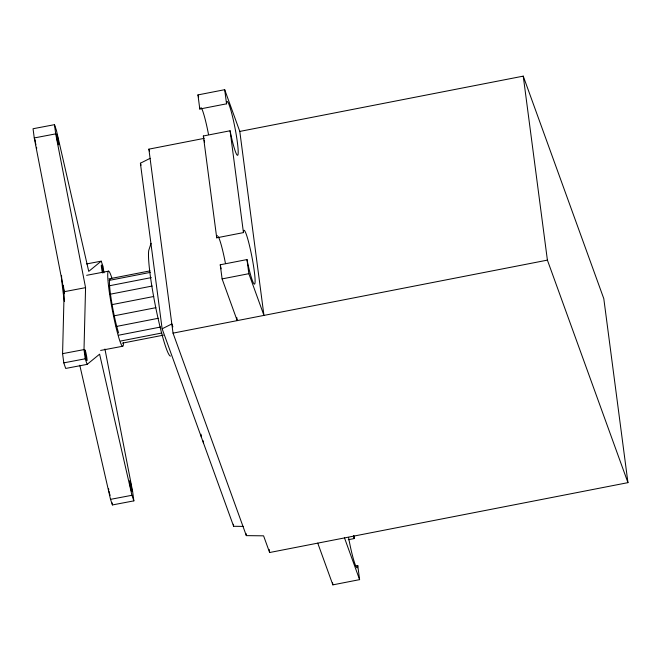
<?xml version="1.0" encoding="UTF-8"?>
<svg xmlns="http://www.w3.org/2000/svg" width="661" height="661" viewBox="0 0 661 661"><rect width="100%" height="100%" fill="white"/><g stroke="black" fill="none" stroke-linecap="round" stroke-linejoin="round"><path stroke-width="0.99" d="M79.783 365.244L110.519 499.352L112.436 504.938L133.861 500.873L131.952 495.287L99.604 354.172L87.128 364.376L65.695 368.441L63.787 362.864L62.58 353.66L64.142 291.716L34.256 137.942L33.05 128.738L54.483 124.673L56.392 130.258L88.739 271.374L101.216 261.169L103.133 266.747L103.934 272.886M87.128 364.376L85.219 358.799L84.005 349.595L85.566 287.651L55.689 133.877L54.483 124.673M236.803 317.553L237.208 320.618L222.104 278.901L220.253 264.78L246.991 259.566L247.825 263.64A27.374 2.694 79 0 0 254.948 283.305A27.374 2.694 79 0 0 250.676 250.783A27.374 2.694 79 0 0 243.554 231.119L243.455 232.606L216.717 237.82L203.348 135.992L230.086 130.771L230.92 134.852A27.374 2.694 79 0 0 238.034 154.517A27.374 2.694 79 0 0 233.771 121.996A27.374 2.694 79 0 0 226.649 102.323L226.549 103.818L199.804 109.032L199.911 107.545M216.717 237.82L216.816 236.332A27.374 2.694 79 0 1 217.378 235.556M355.767 565.907L357.75 565.527L357.642 567.014A27.374 2.694 79 0 1 348.545 537.368M151.047 243.355L148.816 250.147A54.756 5.387 79 0 0 155.889 308.266A54.756 5.387 79 0 0 170.464 356.081M243.207 526.404L233.622 526.288L162.135 328.806L140.396 163.217L150.088 158.351M162.135 328.806L171.827 323.94L172.876 326.848M199.804 109.032L197.953 94.911L224.69 89.698L239.794 131.423L263.946 315.404L248.85 273.687L246.991 259.566M239.794 131.423L523.248 76.139L603.799 298.656L627.95 482.646L269.622 552.522L263.582 535.831L246.33 535.625L173.033 333.136L148.874 149.155L204.026 138.397M108.916 278.892L150.03 270.87M109.123 280.413L150.237 272.398M109.164 285.816L151.278 277.603M110.04 294.252L152.154 286.039M222.104 278.901L248.85 273.687M111.643 304.696L153.757 296.483M113.783 315.892L155.897 307.679M116.196 326.493L158.318 318.28M118.6 335.218L160.714 327.005M120.699 341.018L161.813 332.995M173.033 333.136L547.399 260.128L627.95 482.646M122.235 343.183L163.35 335.168M348.264 539.723L354.213 538.566L353.809 535.509M317.759 543.135L332.863 584.861L359.601 579.639L357.75 565.527M34.256 137.942L55.689 133.877M86.608 263.937L101.216 261.169M86.649 275.315L108.611 271.15M64.142 291.716L85.566 287.651M62.58 353.66L84.005 349.595M100.629 350.437L122.591 346.265M63.787 362.864L85.219 358.799M110.519 499.352L131.952 495.287M197.953 94.911L198.655 96.853M344.497 537.922L359.601 579.639M148.874 149.155L149.576 151.088M140.396 163.217L141.099 165.159M353.709 536.121L354.213 538.566M203.348 135.992L203.844 138.438M220.253 264.78L221.088 268.853M104.934 349.025L132.654 491.677L133.861 500.873M523.248 76.139L547.399 260.128M332.599 582.845L332.863 584.861M224.69 89.698L226.549 103.818M230.086 130.771L243.455 232.606M269.225 549.456L269.622 552.522M246.066 533.584L246.33 535.625M233.358 524.239L233.622 526.288M203.15 440.804L203.414 442.845M201.002 434.219L201.398 437.285M112.163 502.897L112.436 504.938M64.381 293.534A49.278 4.453 79.3 0 1 63.398 285.544M64.448 301.49A49.278 4.453 79.3 0 1 61.523 275.364M36.776 148.122A5.478 0.496 79.3 0 1 36.504 147.246M35.917 144.8A5.478 0.496 79.3 0 1 35.644 143.404M35.405 142.016A5.478 0.496 79.3 0 1 35.091 139.636M123.491 342.753A38.231 3.454 79.3 0 1 116.749 330.17A38.231 3.454 79.3 0 1 108.107 281.983A38.231 3.454 79.3 0 1 111.891 278.132M118.625 332.987A29.885 2.702 79.3 0 1 111.296 299.755A29.885 2.702 79.3 0 1 110.139 279.347M110.147 495.32A5.478 0.496 79.3 0 1 109.652 493.874M109.362 492.742A5.478 0.496 79.3 0 1 109.065 491.437M108.792 490.041A5.478 0.496 79.3 0 1 108.544 488.653M102.472 272.952A5.478 0.496 79.3 0 1 101.364 265.02A5.478 0.496 79.3 0 1 103.19 271.869M218.287 236.613A27.374 2.694 79 0 1 225.36 262.971M204.604 141.991A27.374 2.694 79 0 1 204.175 140.066M201.382 107.826A27.374 2.694 79 0 1 208.455 134.183M56.639 136.662A5.478 0.496 79.3 0 0 58.598 144.833A5.478 0.496 79.3 0 0 57.557 136.868A5.478 0.496 79.3 0 0 56.639 136.662M84.963 352.387A5.478 0.496 79.3 0 0 86.922 360.559A5.478 0.496 79.3 0 0 85.872 352.594A5.478 0.496 79.3 0 0 84.963 352.387M129.787 483.298A5.478 0.496 79.3 0 0 131.746 491.47A5.478 0.496 79.3 0 0 130.704 483.505A5.478 0.496 79.3 0 0 129.787 483.298"/></g></svg>
